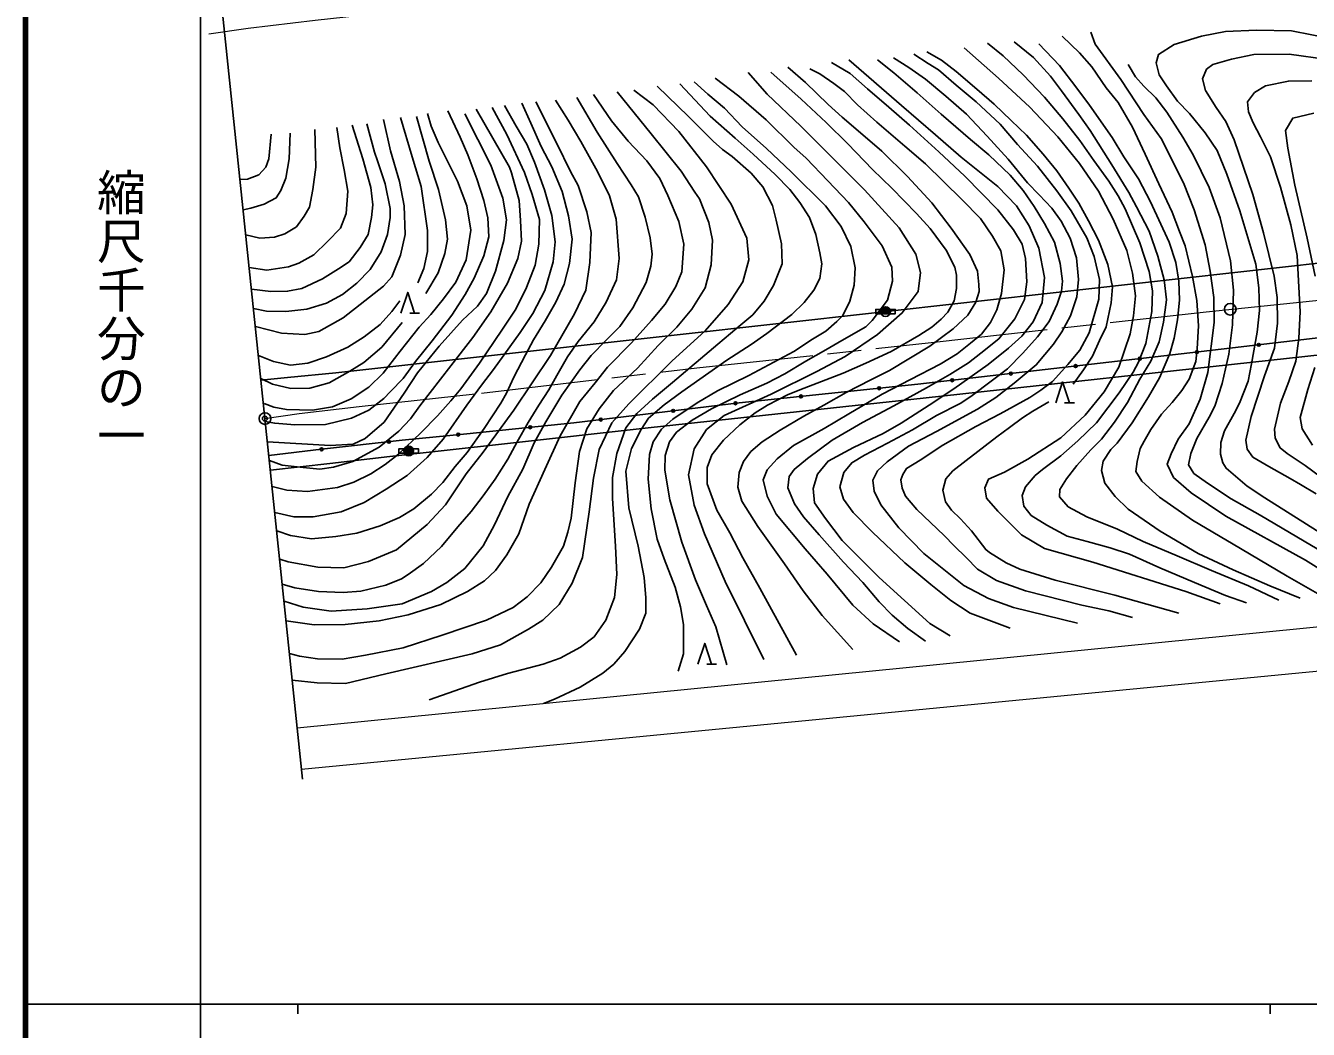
# Model space of a CAD drawing. Units: millimetres at full size, sheet at 1:1000; details may follow other scales. Extents: x 40000 to 680000, y 20000 to 380000.
# Drawn here: x 40000 to 171933, y 202409 to 305649 of the extents above; entities that cross this region are included whole.
import ezdxf
from ezdxf.enums import TextEntityAlignment as Align

# ---------------------------------------------------------------- set-up
doc = ezdxf.new("R2010")
doc.units = ezdxf.units.MM
doc.header["$LTSCALE"] = 1000
doc.header["$PDMODE"] = 32
doc.header["$PDSIZE"] = 500
doc.linetypes.add('CHAIN', pattern=[18.5, 12, -1.5, 3.5, -1.5])
for name, color, linetype, lineweight in [('M-BGD', 7, 'Continuous', 25), ('M-BMK', 2, 'CHAIN', 13), ('M-BMK-OTRS', 5, 'Continuous', 25), ('M-BMK-SRVR', 3, 'Continuous', 25), ('M-STR-HTXT', 7, 'Continuous', 13), ('M-TTL', 2, 'Continuous', 140), ('M-TTL-BAND', 7, 'Continuous', 25)]:
    doc.layers.add(name, color=color, linetype=linetype, lineweight=lineweight)
doc.layers.add('M-OTRS', color=6, linetype='Continuous')
doc.styles.add('@ＭＳ ゴシック', font='')
doc.styles.get('@ＭＳ ゴシック').set_extended_font_data('@MS Gothic')

msp = doc.modelspace()

# ---------------------------------------------------------------- hatches: boundary and pattern name
at = {"layer": 'M-BGD'}
for points in [[(128893, 276465), (128000, 276465, 0.11722), (127946, 276240, 0.11722), (128000, 276015), (128893, 276015, 0.11722), (128946, 276240, 0.11722)], [(128893, 276465, 0.61588), (128000, 276465)], [(128893, 276015), (128468, 275740), (128530, 275747)], [(79846, 262130), (78953, 262130, 0.11722), (78899, 261905, 0.11722), (78953, 261680), (79846, 261680, 0.11722), (79899, 261905, 0.11722)], [(79846, 262130, 0.61588), (78953, 262130)], [(79846, 261680), (79421, 261406), (79482, 261412)]]:
    msp.add_hatch(color=256, dxfattribs=at).paths.add_polyline_path(points)

# ---------------------------------------------------------------- linework, layer by layer
for p, q in [((80000, 276060), (79500, 276060)), ((79500, 276060), (80500, 276060)), ((146865, 266855), (147865, 266855)), ((147365, 266855), (146865, 266855)), ((110058, 239957), (111058, 239957)), ((110558, 239957), (110058, 239957))]:
    msp.add_line(p, q, dxfattribs=at)
for points in [[(149570, 304990), (149990, 303748), (152632, 300127), (155023, 296524), (156802, 294054), (159097, 289470), (160188, 286701), (161335, 283121), (161821, 280405), (162228, 277675), (162249, 275107), (161600, 269957), (160798, 267214), (159658, 264677), (158545, 263098), (157808, 261613), (157412, 260532), (158071, 259187), (159891, 257605), (163452, 255205), (171635, 250681), (176683, 247516)], [(173796, 253052), (171732, 254363), (167441, 257089), (165633, 258297), (163494, 260121), (163142, 260694), (162908, 261555), (162934, 262767), (163299, 263965), (164299, 265764), (164838, 266829), (165752, 269073), (166087, 270875), (166662, 274106), (166909, 276335), (166839, 278670), (166532, 281124), (164899, 286592), (163548, 290385), (162550, 292818), (161323, 294628), (159708, 296613), (158470, 297877), (157336, 299445), (156596, 300604), (156278, 301821), (156505, 302696), (158120, 303723), (160935, 304583), (163414, 305064), (166607, 305196), (170185, 305115), (174396, 304306)], [(165558, 246284), (163401, 247049), (160216, 248363), (156652, 249890), (153548, 251269), (151561, 251942), (149194, 252574), (147142, 253138), (145024, 254257), (143428, 255256), (142667, 256240), (142503, 257314), (142847, 258215), (143838, 259386), (144596, 259996), (146471, 261394), (148227, 262945), (150153, 264803), (152484, 267882), (153908, 270003), (154450, 271040), (155217, 272958), (155832, 276239), (155895, 278384), (155566, 280365), (154584, 283310), (153081, 286796), (152364, 288154), (151418, 289646), (149871, 291775), (148415, 293849), (146683, 296063), (144782, 298287), (142593, 300589), (140541, 302541), (138922, 303858)], [(141659, 303975), (143661, 302374), (145413, 300455), (146531, 298945), (148316, 296520), (149495, 294853), (151737, 291319), (153473, 288478), (154259, 286996), (155549, 284514), (156435, 281954), (157093, 279489), (157338, 277444), (157023, 275137), (156586, 273110), (155737, 271121), (154608, 269280), (153321, 266885), (151991, 264875), (150646, 263104), (149563, 262032), (148129, 260417), (147058, 259020), (146387, 257949), (146350, 257167), (147231, 256139), (149156, 255126), (152306, 253842), (154940, 252598), (158426, 251125), (161973, 249611), (165794, 248035), (168895, 246555)], [(171103, 246767), (167955, 248035), (164197, 249679), (160602, 251370), (156679, 253648), (153392, 255923), (152075, 257206), (151014, 258574), (150655, 259892), (150826, 260867), (151613, 262047), (152263, 262703), (153815, 264800), (155507, 267456), (156627, 269437), (157703, 271938), (158136, 273500), (158490, 275382), (158667, 277397), (158620, 279378), (158297, 281282), (157604, 283394), (155691, 287515), (154461, 289892), (152965, 292166), (151756, 294154), (149431, 297480), (148016, 299359), (146322, 301540), (144210, 303767)], [(146600, 304579), (148410, 302839), (149663, 301401), (151149, 299243), (152355, 297758), (153841, 295206), (155140, 292445), (156557, 289365), (157910, 286458), (158670, 284481), (159271, 283016), (160018, 279858), (160458, 277370), (160649, 274786), (160510, 272422), (160353, 271119), (159674, 269293), (158926, 268112), (157941, 266892), (156814, 265691), (155731, 264114), (155029, 262918), (154623, 262154), (154319, 260823), (154204, 259795), (154812, 258782), (156638, 257146), (160014, 254786), (164948, 251879), (169761, 249033), (173603, 246835)], [(135077, 242891), (133015, 244142), (127797, 248871), (123984, 252684), (122271, 254971), (121136, 256583), (121017, 258046), (121457, 259514), (122534, 260854), (125162, 262273), (128211, 263692), (130058, 264772), (132925, 266615), (135468, 268304), (139008, 270800), (141081, 272486), (142478, 273715), (143635, 275184), (144558, 277169), (144796, 279754), (144217, 282747), (143231, 285060), (141913, 287102), (140005, 289109), (136239, 292131), (133570, 294405), (130084, 297440), (124682, 302143)], [(148182, 244183), (141592, 245813), (139045, 246715), (136487, 248056), (132367, 251366), (129821, 253979), (127958, 256349), (127273, 257771), (127153, 258884), (127616, 259843), (128599, 260796), (130808, 262398), (133701, 263907), (137919, 266206), (139786, 267386), (141689, 268866), (143944, 270758), (145710, 272872), (146575, 274141), (147455, 275804), (148104, 277763), (148308, 279541), (148080, 281752), (147418, 283804), (146506, 285537), (145535, 286868), (144230, 288256), (143050, 289477), (141062, 291899), (138881, 294287), (136771, 296561), (134637, 298413), (132550, 300148), (130838, 301344), (129267, 302328)], [(131354, 302703), (132831, 301742), (133887, 301109), (135716, 299539), (137779, 297827), (140241, 295530), (142024, 293420), (144068, 291184), (146066, 288673), (147535, 286590), (149141, 283841), (149915, 281897), (150457, 279538), (150399, 277527), (149393, 274042), (148429, 272268), (147208, 270790), (145601, 269055), (144415, 268145), (143287, 267385), (140218, 265734), (137720, 264403), (134346, 262489), (132002, 260939), (130600, 260098), (130216, 259478), (130009, 258947), (130142, 258091), (130482, 257235), (131650, 255879), (134475, 253205), (135488, 252144), (136737, 250946), (137901, 249732), (139859, 248585), (142853, 247526), (148643, 246036), (151423, 245459), (153853, 244784)], [(147727, 268756), (148818, 270234), (149728, 271668), (150467, 273255), (151137, 274672), (151636, 277134), (151774, 278799), (151292, 281089), (150365, 283572), (149337, 285570), (148338, 287403), (147291, 288944), (146069, 290703), (144644, 292419), (142930, 294385), (141371, 295891), (139628, 297568), (137818, 299100), (135713, 300919), (134214, 302094), (132702, 302946)], [(136517, 303378), (140079, 300260), (143273, 297257), (146169, 294226), (148396, 291486), (150352, 288610), (151867, 285734), (153267, 282513), (153847, 280187), (154160, 277843), (153964, 275811), (153613, 273955), (152446, 270510), (150941, 267988), (148994, 265598), (146462, 263247), (143066, 261057), (140694, 259711), (139026, 259008), (138665, 258124), (138846, 257059), (139991, 255693), (142416, 253286), (144804, 251885), (149769, 250453), (159319, 247430), (162852, 246189)], [(172745, 257496), (171139, 258440), (170066, 259071), (167871, 260314), (166228, 261266), (165645, 262094), (165502, 263024), (166049, 265437), (167407, 269626), (168442, 272483), (168776, 275044), (168742, 277693), (168419, 279868), (167311, 284336), (166220, 288274), (164291, 293895), (163438, 295796), (162447, 297225), (161365, 298965), (161044, 300164), (161441, 301160), (162099, 301639), (164030, 302201), (166331, 302693), (169973, 302724), (173908, 302172)], [(115926, 240448), (111964, 248463), (109820, 253388), (108748, 256329), (108194, 259437), (108754, 262114), (110040, 264095), (111834, 265551), (116666, 267745), (121372, 270087), (124287, 271634), (127608, 273880), (130165, 276101), (131790, 278299), (132034, 280258), (131551, 282139), (129863, 284864), (126283, 288775), (119741, 295313), (116254, 298606), (114307, 300823)], [(116637, 300871), (119780, 298079), (122349, 295686), (124579, 293502), (127102, 290866), (129107, 288929), (131620, 286323), (133034, 284769), (134692, 282571), (135561, 280795), (135730, 279982), (135760, 278596), (135507, 277360), (134836, 276168), (134170, 275464), (133222, 274625), (131855, 273772), (129028, 272131), (126412, 270931), (124097, 269902), (120087, 268359), (118418, 267698), (116300, 266604), (115033, 265823), (113472, 264583), (111769, 263023), (110587, 261494), (110099, 260186), (110107, 258510), (111088, 255815), (112427, 253495), (113759, 250899), (115517, 247787), (119272, 240900)], [(118397, 301382), (120228, 299805), (122535, 297533), (123983, 296222), (126099, 294415), (128059, 292749), (130705, 290143), (133194, 287439), (135199, 284826), (137100, 282116), (137901, 280408), (138043, 279020), (138061, 278308), (137723, 277205), (136899, 275855), (135408, 274464), (133009, 272691), (128857, 270169), (126917, 269233), (124395, 267921), (122104, 266628), (120053, 265469), (117600, 264049), (115749, 262847), (114597, 261847), (113835, 260831), (113378, 259680), (113253, 258164), (113650, 256731), (115324, 254143), (118066, 250298), (119981, 247524), (121922, 244967), (125064, 241493)], [(129889, 242267), (127189, 244126), (125086, 246051), (122431, 249215), (120173, 251848), (117194, 255400), (116259, 257237), (115872, 258946), (116276, 259961), (117297, 261076), (118965, 262473), (122130, 264219), (124670, 265734), (128102, 267736), (131001, 269239), (134057, 270833), (135819, 271894), (137184, 272974), (138302, 273922), (139238, 275128), (139889, 276429), (140367, 278092), (140633, 280538), (140293, 282481), (139442, 284012), (138228, 285810), (136284, 287777), (132552, 291434), (130428, 293239), (127555, 295724), (125563, 297515), (124219, 298859), (123119, 299684), (121687, 300696), (120660, 301216)], [(122879, 301860), (124807, 300727), (126580, 299164), (128773, 297265), (130904, 295413), (133927, 292663), (136584, 290181), (139978, 286721), (141622, 284643), (142513, 283178), (142840, 281696), (142974, 279298), (142750, 277482), (141741, 275509), (140087, 273429), (138253, 271975), (136966, 270974), (135053, 269773), (132665, 268393), (129311, 266528), (126069, 264832), (122943, 263005), (120413, 261123), (119062, 260001), (118530, 259259), (118397, 258118), (119069, 256475), (119994, 255142), (121633, 253259), (124113, 250447), (126109, 248373), (127787, 246394), (129141, 245012), (130741, 243634), (132562, 242336)], [(127608, 302120), (129296, 300793), (131704, 298745), (134157, 296540), (137173, 293930), (139083, 292347), (141264, 290258), (142604, 288691), (143717, 287055), (144803, 285295), (145814, 283383), (146421, 281195), (146660, 279375), (146528, 278351), (146090, 277018), (145278, 275228), (144091, 273624), (142567, 271951), (141005, 270359), (139457, 269176), (137212, 267508), (136137, 266776), (133693, 265560), (131207, 264058), (128652, 262707), (126274, 261454), (124968, 260696), (124140, 259672), (123733, 258199), (124104, 256960), (125122, 255578), (127109, 253559), (130418, 250402), (133100, 248170), (135152, 246515), (137158, 245217), (141278, 243681)], [(174938, 250593), (171502, 252626), (166970, 255313), (164011, 256987), (161553, 258597), (160139, 259598), (159616, 260489), (159834, 261642), (160459, 263180), (161747, 265381), (162305, 266498), (163063, 268831), (163738, 271842), (164145, 274863), (164221, 278456), (163934, 281471), (162857, 285871), (161727, 288985), (160082, 292350), (159027, 294174), (157373, 296737), (156236, 298230), (155003, 299421), (154140, 300380), (153387, 301667)], [(340232, 299582), (329309, 298454), (321914, 297679), (319577, 297155), (314449, 296694), (307584, 295934), (293222, 294334), (273133, 292219), (258295, 290575), (236067, 288131), (227649, 287129), (224727, 286745), (219644, 286335), (216531, 286000), (203895, 284489), (173860, 281338), (119932, 275284), (71897, 269955), (66921, 269456), (64205, 269181)], [(107281, 299668), (110420, 296353), (112990, 294078), (114845, 292436), (117100, 290340), (118593, 288799), (119614, 287449), (120616, 285932), (121272, 284171), (121671, 282268), (121908, 281161), (121676, 279633), (121064, 278453), (120088, 277172), (118822, 275950), (116220, 273978), (114637, 272857), (112131, 271225), (107478, 267995), (105686, 266632), (104080, 265270), (103303, 264125), (102310, 262138), (101739, 259813), (102054, 256061), (103002, 252098), (103605, 248889), (103799, 246800), (103780, 245223), (103146, 243564), (101634, 241272), (100512, 239979), (99370, 239038), (97021, 237598), (94385, 236358), (93251, 235910)], [(107123, 239237), (107655, 241031), (107655, 244066), (107367, 245860), (106791, 247882), (105684, 250799), (104960, 252831), (104336, 255949), (104036, 259006), (104178, 261524), (104542, 262844), (105401, 264156), (106575, 265165), (109082, 266859), (111176, 268081), (114375, 269655), (119007, 272135), (120946, 273412), (122318, 274239), (123430, 275209), (124036, 275825), (124774, 277307), (125232, 278961), (125330, 280753), (124888, 282937), (123881, 284999), (122261, 287110), (118730, 290630), (116191, 293026), (113687, 295226), (111891, 297172), (110170, 298618), (108757, 299868)], [(110915, 300260), (113369, 298380), (116173, 295955), (119023, 293137), (120284, 292005), (122526, 289685), (124624, 287460), (126235, 285487), (128107, 282986), (129097, 280790), (129151, 279368), (128643, 277422), (127084, 275313), (126423, 274671), (123947, 273277), (122297, 272287), (120242, 271150), (118085, 269847), (116237, 268871), (113495, 267688), (110550, 266223), (108568, 265073), (106949, 263818), (106208, 262850), (105769, 261428), (105740, 259936), (106249, 256869), (107480, 252528), (108903, 248638), (110044, 245991), (111004, 243801), (112117, 239888)], [(173976, 258644), (171598, 260406), (169753, 261636), (169035, 262210), (168523, 263214), (168461, 264156), (169081, 266810), (169920, 269048), (170648, 271136), (170950, 273514), (171098, 276201), (170908, 279417), (170781, 281998), (170117, 285153), (169060, 289041), (168027, 292162), (167019, 294227), (166250, 295667), (165779, 296772), (165674, 297806), (166410, 298787), (167514, 299470), (169881, 299943), (172299, 299961)], [(96687, 298250), (98791, 294677), (100855, 291481), (102269, 289266), (103018, 288029), (103735, 285937), (104224, 283814), (104451, 282133), (104312, 280912), (103813, 279234), (102450, 276625), (101099, 274709), (99701, 273296), (98178, 271725), (97008, 270249), (95154, 267653), (93495, 264896), (92319, 262748), (91123, 260025), (89602, 257214), (88231, 254290), (87043, 252153), (85180, 249820), (83338, 248381), (81754, 247441), (78735, 246169), (75137, 245674), (71432, 245428), (68555, 245850), (66578, 246449)], [(66788, 244444), (69687, 244005), (72873, 244040), (76372, 244440), (79342, 245038), (82714, 246119), (85431, 247441), (87209, 248551), (88318, 249592), (89483, 251218), (90740, 253362), (91800, 256436), (93385, 260008), (94965, 263474), (97011, 266984), (98580, 268905), (99861, 270515), (102298, 273035), (104384, 275313), (105794, 277018), (106867, 278827), (107498, 280342), (107696, 283159), (107199, 285490), (106063, 288191), (105231, 289918), (103889, 291735), (101963, 293769), (100247, 295857), (98403, 298584)], [(100846, 298836), (104337, 294535), (107425, 290690), (108838, 288506), (109304, 287848), (110286, 285386), (110650, 283568), (110522, 281061), (109876, 278683), (108525, 276486), (106964, 274641), (105047, 272757), (102923, 270430), (100470, 268128), (98984, 266230), (97735, 264166), (96978, 261840), (96529, 258632), (96112, 254992), (95781, 253566), (95312, 252114), (94090, 249958), (92994, 248342), (91598, 246913), (90153, 245795), (87386, 244513), (82843, 242953), (78817, 241653), (74950, 240902), (72552, 240471), (70028, 240522), (68164, 240793), (67139, 241080)], [(67426, 238326), (69977, 238049), (72908, 237998), (77059, 238981), (85933, 241022), (88826, 241976), (91719, 243586), (93180, 244481), (94889, 246120), (96216, 248314), (97273, 250941), (97950, 255626), (98410, 259092), (98990, 262067), (100292, 264792), (102033, 266744), (106463, 271152), (109889, 274255), (112273, 276961), (113754, 279311), (114378, 281562), (114177, 283793), (112559, 287277), (110023, 291112), (107179, 294762), (104549, 297494), (102554, 299007)], [(81499, 236302), (86673, 238112), (89574, 238998), (93223, 239988), (94971, 240598), (97054, 241734), (98458, 242775), (99658, 244494), (100557, 246845), (100802, 249181), (100675, 252095), (100349, 257002), (100349, 259167), (100794, 261635), (101723, 264279), (102880, 265767), (104461, 267219), (106537, 268946), (111200, 272870), (113156, 274535), (114779, 275887), (115958, 277295), (116917, 278916), (117798, 281138), (117727, 283206), (117180, 285632), (116811, 287142), (115838, 289085), (114629, 290468), (112685, 292174), (111676, 292921), (110714, 293784), (108183, 296295), (104966, 299413)], [(83413, 296875), (84707, 294191), (85498, 292352), (86390, 289900), (87122, 287649), (87526, 285879), (87630, 283936), (87140, 281962), (86144, 279673), (85218, 277996), (83819, 275882), (81808, 273235), (80115, 271097), (78827, 269365), (77543, 268012), (76854, 267304), (75282, 266086), (73520, 265278), (70848, 264634), (67688, 264584), (65618, 264759), (64649, 264926)], [(86342, 297044), (89751, 291079), (89974, 290520), (90772, 287677), (90903, 285603), (91005, 283488), (90636, 281683), (89565, 279158), (87834, 276204), (85992, 273567), (83744, 270661), (80544, 266542), (79568, 265222), (78401, 263922), (76373, 262277), (73641, 260824), (71674, 260236), (70272, 260033), (68542, 260196), (66385, 260434), (65067, 260918)], [(65346, 258245), (66854, 257877), (69000, 257738), (72087, 258132), (73770, 258689), (75510, 259536), (76971, 260516), (78351, 261580), (80637, 263774), (82350, 265515), (83734, 267062), (84746, 268297), (86665, 270930), (88968, 274336), (90416, 276493), (91512, 278704), (92420, 281012), (92783, 283167), (92862, 285704), (92099, 288285), (91319, 290554), (89504, 294457), (87990, 297231)], [(89245, 297432), (90469, 295305), (91551, 293445), (92329, 291623), (93381, 288747), (94117, 286107), (94471, 283429), (94267, 281347), (93392, 278392), (92172, 276034), (90869, 274072), (88132, 270265), (86875, 268653), (85388, 266600), (82937, 263125), (81310, 261241), (79228, 259389), (77066, 257981), (74812, 256608), (72462, 255629), (69569, 255116), (67574, 255135), (65627, 255560)], [(65821, 253702), (67256, 253205), (69396, 252879), (71892, 253093), (74065, 253455), (76468, 254203), (78439, 255066), (79924, 255956), (81727, 257469), (82904, 258674), (84193, 260317), (85422, 261754), (87150, 264211), (88872, 266828), (89470, 267857), (90216, 269483), (91412, 271790), (92220, 273316), (93427, 275277), (94533, 277217), (95385, 279042), (95948, 281172), (96215, 283693), (95828, 286083), (95179, 288584), (94134, 291128), (93038, 293209), (91958, 295603), (91019, 297684)], [(92459, 297824), (94650, 293522), (96058, 290659), (96826, 289198), (97710, 286503), (98152, 284361), (98045, 281284), (97620, 278458), (96469, 276006), (93992, 271729), (90212, 266105), (87061, 261783), (85303, 259555), (83189, 256372), (81314, 254335), (78128, 251731), (75270, 250525), (72727, 249896), (70053, 249948), (66986, 250499), (66128, 250759)], [(66395, 248200), (67681, 247822), (70133, 247442), (72649, 247334), (74490, 247489), (77053, 248091), (78673, 248737), (79360, 249184), (80921, 250312), (82761, 252059), (84446, 254084), (85831, 255664), (87048, 257302), (88281, 258987), (89608, 261062), (90571, 262845), (91677, 264814), (92782, 266599), (93808, 268190), (94624, 269648), (95725, 271579), (96842, 273148), (98479, 275174), (99700, 277201), (100761, 279509), (101062, 281712), (100741, 285741), (100056, 288147), (98815, 290646), (97092, 293733), (95811, 295931), (94502, 297994)], [(63433, 276569), (64777, 276283), (66755, 276240), (68937, 276487), (70958, 277121), (72590, 277983), (74062, 279152), (75428, 280563), (76551, 282368), (77203, 284159), (77507, 285903), (77509, 286829), (76974, 289388), (76191, 291756), (75866, 292651), (75077, 295557)], [(63627, 274709), (66319, 274007), (68713, 273865), (70147, 274196), (72652, 275597), (74873, 277346), (76794, 278849), (77662, 279805), (78552, 282029), (79041, 284164), (78916, 287124), (78446, 289602), (77541, 292765), (76820, 296002)], [(64529, 266770), (65514, 266422), (66843, 266156), (69495, 266094), (71553, 266432), (73477, 267261), (75286, 268467), (76764, 269909), (78513, 272179), (80477, 274630), (81661, 275928), (82987, 277548), (84247, 279267), (85295, 281558), (85797, 284604), (85371, 287125), (84411, 289648), (82445, 293619), (81723, 295295), (81341, 296603)], [(64866, 262844), (71308, 262456), (73697, 262584), (74934, 263181), (76874, 264865), (78943, 267850), (80315, 269953), (82542, 272680), (84942, 275355), (86492, 276802), (87415, 278109), (88342, 280399), (89175, 283535), (89466, 285677), (89068, 287907), (87833, 291293), (85164, 296593)], [(80325, 279209), (80969, 280655), (81332, 282416), (81332, 284572), (80688, 289116), (79762, 292156), (78554, 296199)], [(81165, 278115), (82443, 280224), (83119, 282202), (83374, 283696), (83177, 285670), (82461, 288781), (81519, 291707), (80218, 296317)], [(172639, 279883), (171796, 283786), (170539, 289232), (169818, 293036), (169587, 294851), (170337, 296148), (172499, 296638)], [(62048, 289834), (62827, 289870), (63994, 290319), (64713, 291089), (65021, 291960), (65240, 294480)], [(67195, 294583), (67117, 291943), (66768, 289976), (66250, 288681), (65778, 287938), (64517, 287281), (63151, 286875), (62373, 286720)], [(62644, 284129), (64087, 283804), (65581, 283880), (66666, 284242), (67847, 284965), (68656, 286069), (69194, 286964), (69546, 288790), (69848, 291102), (69741, 294972)], [(62995, 280761), (64808, 280497), (67038, 280829), (68112, 281228), (69648, 282088), (71046, 283439), (72398, 284821), (72966, 286342), (73129, 288621), (72761, 290814), (72312, 293077), (72005, 295157)], [(63228, 278538), (65233, 278315), (66947, 278328), (68418, 278622), (70516, 279594), (72178, 280630), (73282, 281369), (74401, 282813), (75232, 284167), (75575, 285900), (75718, 287209), (75489, 288993), (74686, 291941), (73587, 295401)], [(65015, 261420), (70436, 262071), (78740, 263004), (85370, 263675), (96395, 264795), (113402, 266857), (131754, 268761), (159735, 271984), (175844, 273868), (189485, 275219), (208214, 277330), (217886, 278425), (222938, 278854), (225236, 279080), (231483, 279772), (237298, 280432), (247647, 281468), (256283, 282589), (264129, 283363), (267226, 283809), (285625, 285963), (305661, 288141), (331833, 291009), (344434, 292494)], [(65171, 259928), (71278, 260625), (77475, 261340), (89262, 262648), (104349, 264324), (132318, 267321), (169998, 271437), (200862, 274809), (214266, 276387), (221321, 277288), (228869, 278144), (238758, 279129), (243852, 279980), (256431, 281134), (262050, 281728), (267639, 282371), (272164, 282795), (275590, 283320), (284686, 284282), (314948, 287747), (344713, 291347), (346339, 291542)], [(63941, 271708), (65489, 271103), (67229, 270739), (69023, 270928), (70938, 271589), (73130, 272575), (74808, 273653), (76474, 274915), (77650, 276238), (78499, 277332)], [(78591, 276060), (79296, 278217), (80000, 276060)], [(64186, 269356), (65388, 268757), (67268, 268332), (69246, 268352), (71214, 268905), (73346, 270094), (74784, 270987), (76641, 272579), (78730, 275128)], [(172361, 262507), (171303, 264180), (171106, 265336), (171885, 268224), (172614, 270485)], [(145955, 266855), (146660, 269012), (147365, 266855)], [(158617, 245228), (152021, 247060), (145887, 248621), (142250, 249743), (140840, 250397), (139127, 251467), (138757, 251754), (137279, 253686), (136154, 254904), (135232, 255805), (134615, 256674), (134343, 257884), (134633, 259028), (135377, 259845), (136741, 260905), (139893, 263368), (141188, 264330), (142537, 265297), (143599, 265978), (145247, 266945)], [(109148, 239957), (109853, 242114), (110558, 239957)]]:
    msp.add_lwpolyline(points, dxfattribs=at)
for points in [[(129446, 276240), (129446, 276465), (127446, 276465), (127446, 276015), (129446, 276015)], [(80399, 261905), (80399, 262130), (78399, 262130), (78399, 261680), (80399, 261680)]]:
    msp.add_lwpolyline(points, close=True, dxfattribs=at)
for centre, radius in [((128446, 276240), 500), ((160467, 272070), 150), ((166830, 272814), 150), ((148000, 270632), 150), ((154591, 271392), 150), ((135310, 269171), 150), ((141334, 269865), 150), ((127791, 268350), 150), ((113009, 266809), 150), ((119749, 267515), 150), ((99148, 265129), 150), ((106598, 266032), 150), ((91899, 264338), 150), ((77360, 262849), 150), ((84494, 263586), 150), ((70436, 262071), 150), ((79399, 261905), 500)]:
    msp.add_circle(centre, radius, dxfattribs=at)
at = {"layer": 'M-BMK'}
msp.add_lwpolyline([(64617, 265231), (68122, 265741), (74297, 266472), (86881, 267844), (109044, 270436), (133150, 273057), (161414, 276227), (178766, 277984), (197522, 280008), (215348, 281964), (236823, 284227), (263067, 287193), (274379, 288280), (314253, 292618), (340803, 295533)], dxfattribs=at)
at = {"layer": 'M-BMK-OTRS'}
msp.add_line((59883, 310573), (68490, 228138), dxfattribs=at)
at = {"layer": 'M-BMK-SRVR'}
for centre in [(163892, 276478), (64617, 265231)]:
    msp.add_circle(centre, 600, dxfattribs=at)
at = {"layer": 'M-OTRS'}
msp.add_point((64605, 265233), dxfattribs=at)
at = {"layer": 'M-STR-HTXT'}
for p, q in [((350841, 261447), (67941, 233401)), ((351412, 256480), (68384, 229152))]:
    msp.add_line(p, q, dxfattribs=at)
msp.add_lwpolyline([(58855, 304814), (62892, 305402), (69780, 306216), (82390, 307591), (104558, 310184), (128759, 312816), (157170, 316002), (174605, 317767), (193194, 319773), (211070, 321735), (232481, 323991), (258908, 326977), (270302, 328073), (309907, 332381), (336366, 335286), (342083, 335934)], dxfattribs=at)
at = {"layer": 'M-TTL'}
msp.add_line((40000, 380000), (40000, 20000), dxfattribs=at)
at = {"layer": 'M-TTL-BAND'}
for p, q in [((58000, 370000), (58000, 20000)), ((40000, 205000), (579000, 205000)), ((68000, 205000), (68000, 204000)), ((168000, 205000), (168000, 204000))]:
    msp.add_line(p, q, dxfattribs=at)

# ---------------------------------------------------------------- texts
at = {"layer": 'M-TTL-BAND', "style": '@ＭＳ ゴシック'}
msp.add_text('縮尺千分の一', height=3666, rotation=270, dxfattribs=at).set_placement((49777, 261030), align=Align.MIDDLE_RIGHT)

doc.saveas('drawing.dxf')
